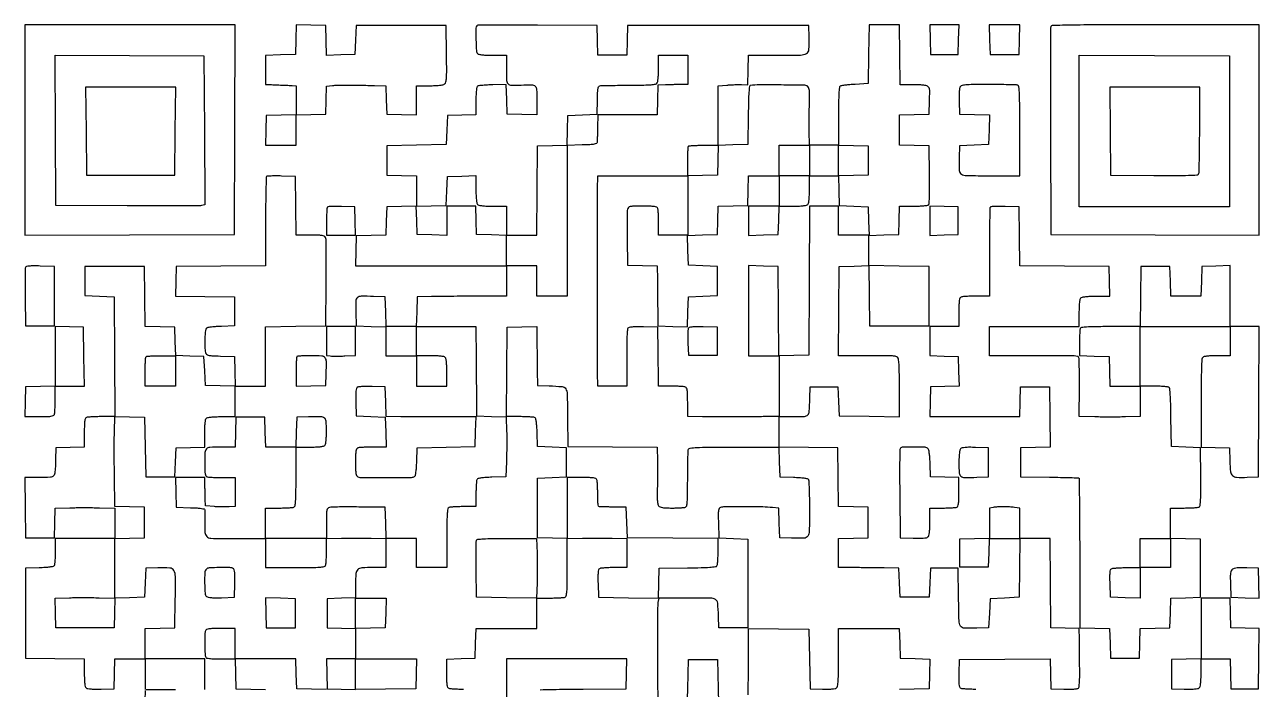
# Model space of a CAD drawing. Extents: x 179 to 1071, y 112 to 1107.
# Drawn here: x 179 to 1071, y 627 to 1107 of the extents above; entities that cross this region are included whole.
import ezdxf

# ---------------------------------------------------------------- set-up
doc = ezdxf.new("R2010")
doc.units = 0

msp = doc.modelspace()

# ---------------------------------------------------------------- linework, layer by layer
for points in [[(179, 1030.993714), (179, 954.987428), (254.75, 955.243714), (330.5, 955.5), (330.756286, 1031.25), (331.012572, 1107), (255.006286, 1107), (179, 1107)], [(833.216168, 1096.25), (833.5, 1085.5), (843.5, 1085.5), (853.5, 1085.5), (853.783832, 1096.25), (854.067663, 1107), (843.5, 1107), (832.932337, 1107)], [(876.216168, 1096.25), (876.5, 1085.5), (887, 1085.5), (897.5, 1085.5), (897.783832, 1096.25), (898.067663, 1107), (887, 1107), (875.932337, 1107)], [(223.235953, 1030.25), (223.5, 998.5), (255.5, 998.5), (287.5, 998.5), (287.764047, 1030.25), (288.028094, 1062), (255.5, 1062), (222.971906, 1062)], [(833, 965.5), (833, 954.930034), (843.25, 955.215017), (853.5, 955.5), (853.5, 965.5), (853.5, 975.5), (843.25, 975.784983), (833, 976.069966)], [(702, 900.533832), (702, 868), (712.984951, 868), (723.969903, 868), (723.734951, 900.25), (723.5, 932.5), (712.75, 932.783832), (702, 933.067663)], [(353.215822, 682.284178), (353.5, 671.5), (364, 671.5), (374.5, 671.5), (374.5, 682), (374.5, 692.5), (363.715822, 692.784178), (352.931643, 693.068357)], [(439.783832, 682.25), (439.5, 671.5), (428.75, 671.216168), (418, 670.932337), (418, 681.966168), (418, 693), (429.033832, 693), (440.067663, 693)], [(461.783832, 638.25), (461.5, 627.5), (439.75, 627.230498), (418, 626.960995), (418, 637.980498), (418, 649), (440.033832, 649), (462.067663, 649)]]:
    msp.add_lwpolyline(points, close=True)
for points in [[(866.284983, 627.015313, -0.007728), (862.442966, 627.080711, -0.010645), (858.995921, 627.266219, -0.007547), (856.140513, 627.524323, -0.115544), (855.211769, 627.847958, -0.19692), (854.604266, 628.705135, -0.033714), (854.278982, 630.717063, -0.023663), (854.138177, 633.804805, -0.006827), (854.211769, 638.582645), (854.5, 648.5), (887.21603, 648.763621), (919.93206, 649.027242), (920.21603, 638.263621), (920.5, 627.5), (929.910352, 627.210352, 0.009149), (933.868244, 627.160981, 0.017184), (937.063721, 627.289472, 0.015826), (939.500656, 627.549258, 0.163316), (940.39335, 627.99335, 0.172328), (940.860579, 628.975351, 0.010518), (941.129963, 632.262918, 0.01301), (941.281209, 636.61919, 0.006028), (941.262132, 642.282998, -0.000585), (941.181941, 647.908731, -0.000488), (941.109596, 653.883792, -0.000493), (941.054135, 659.350068, -0.001346), (941.029135, 663.215017), (941, 670.930034), (930.75, 671.215017), (920.5, 671.5), (920.236147, 703.75), (919.972294, 736), (908.986147, 736), (898, 736), (898, 746.912102), (898, 757.824204), (894.25, 758.404585, 0.023778), (890.54008, 758.799323, 0.015165), (886.201898, 758.921369, 0.01523), (881.998404, 758.784034, 0.031773), (878.75, 758.37044), (876, 757.841089), (876, 746.954376), (876, 736.067663), (865.25, 735.783832), (854.5, 735.5), (854.5, 725.5), (854.5, 715.5), (865, 715.5), (875.5, 715.5), (875.784983, 725.75), (876.069966, 736), (887.054871, 736), (898.039775, 736), (897.769888, 714.75), (897.5, 693.5), (887, 693), (876.5, 692.5), (876, 682), (875.5, 671.5), (867, 671.204946, -0.017415), (857.861975, 671.206112, -0.254171), (855.177094, 672.789178, -0.129025), (854.10305, 676.474131, -0.003568), (853.769847, 693.264071), (853.5, 714.5), (843.5, 714.5), (833.5, 714.5), (833, 704), (832.5, 693.5), (822, 693.5), (811.5, 693.5), (811, 704), (810.5, 714.5), (800, 714.703106, 0.001261), (795.168766, 714.784374, 0.000701), (789.279688, 714.860325, 0.000699), (783.319391, 714.920497, 0.001132), (778.25, 714.953106), (767, 715), (767, 725.466168), (767, 735.932337), (777.75, 736.216168), (788.5, 736.5), (788.5, 747.5), (788.5, 758.5), (777.76979, 758.783631), (767.03958, 759.067262), (766.76979, 780.283631), (766.5, 801.5), (745.25, 801.769888), (724, 802.039775), (724, 813.019888), (724, 824), (734.480948, 824, 0.011573), (742.471708, 824.184972, 0.199796), (744.785637, 825.27627, 0.170244), (745.829771, 827.756564, 0.007926), (746.24922, 837), (746.5, 845.5), (756.5, 845.5), (766.5, 845.5), (767, 835), (767.5, 824.5), (789.25, 824.230498), (811, 823.960995), (811, 844.858053, 0.002512), (810.944206, 855.962292, 0.01389), (810.71821, 861.933829, 0.020731), (810.326439, 865.579083, 0.184438), (809.547873, 866.960269, 0.128362), (808.431988, 867.48206, 0.021674), (806.080126, 867.810436, 0.019363), (802.897828, 867.990953, 0.009234), (798.797873, 867.988795, -0.00249), (794.432437, 867.927611, -0.001253), (788.922493, 867.891638, -0.001244), (783.226425, 867.882898, -0.001846), (778.236147, 867.906082), (766.972294, 868), (767.236147, 900.25), (767.5, 932.5), (778.230404, 932.783633), (788.960808, 933.067266), (789.230404, 911.283633), (789.5, 889.5), (811, 889.5), (832.5, 889.5), (832.5, 911), (832.5, 932.5), (810.75, 932.769502), (789, 933.039005), (789, 943.985671), (789, 954.932337), (799.75, 955.216168), (810.5, 955.5), (810.784983, 965.75), (811.069966, 976), (820.784983, 976.015313, 0.007682), (824.598944, 976.079924, 0.010593), (828.01952, 976.26306, 0.007482), (830.853434, 976.517769, 0.115746), (831.77083, 976.837204, 0.230932), (832.427241, 977.904588, 0.012869), (832.714887, 981.908791, 0.012029), (832.849994, 988.071549, 0.002701), (832.77083, 998.571891), (832.5, 1019.5), (821.75, 1019.783832), (811, 1020.067663), (811, 1031), (811, 1041.932337), (821.75, 1042.216168), (832.5, 1042.5), (832.786344, 1052.260933, 0.003996), (832.919463, 1058.499647, 0.051646), (832.710819, 1060.815294, 0.150233), (832.046378, 1062.057117, 0.104868), (830.701916, 1062.923232, 0.062171), (829.292783, 1063.266784, 0.010762), (826.555485, 1063.523286, 0.011558), (823.311339, 1063.681712, 0.010115), (819.915573, 1063.700223), (811.5, 1063.57585), (811.230498, 1085.287925), (810.960995, 1107), (800.000385, 1107), (789.039775, 1107), (788.769888, 1085.75), (788.5, 1064.5), (779, 1064, 0.007232), (775.26997, 1063.749536, 0.009916), (771.923437, 1063.409226, 0.007017), (769.151308, 1063.032118, 0.106696), (768.25, 1062.690983, 0.227483), (767.607911, 1061.641424, 0.011068), (767.274581, 1057.459679, 0.011489), (767.058719, 1051.192869, 0.002864), (767, 1040.940983), (767, 1020), (756.5, 1020), (746, 1020), (745.887922, 1030.25, -0.00244), (745.859504, 1034.944638, -0.001389), (745.868619, 1040.622127, -0.001387), (745.909533, 1046.339095, -0.002293), (745.979599, 1051.165752, 0.00455), (746.041288, 1057.333872, 0.035194), (745.841193, 1060.209993, 0.086174), (745.321831, 1061.821663, 0.151477), (744.341677, 1062.803903, 0.118851), (742.195721, 1063.350029, 0.001074), (725.493418, 1063.52475, 0.003128), (710.014003, 1063.556597, 0.02836), (703.269888, 1063.145344, 0.348813), (702.623919, 1062.494909, 0.010181), (702.250351, 1058.37178, 0.011589), (701.958888, 1052.150737, 0.002735), (701.769888, 1041.75), (701.5, 1020.5), (690.75, 1020.216168), (680, 1019.932337), (680, 1041.386574), (680, 1062.840812), (686.25, 1063.426576, -0.008656), (688.972005, 1063.634227, -0.006418), (691.985937, 1063.772939, -0.00649), (694.83519, 1063.830428, -0.014523), (697, 1063.78312), (701.5, 1063.553899), (701.783832, 1074.276949), (702.067663, 1085), (722.998648, 1085, 0.004585), (739.597562, 1085.152218, 0.123613), (743.814082, 1086.293427, 0.253771), (745.64591, 1089.192973, 0.024861), (745.788833, 1097.756819), (745.5, 1106.5), (680, 1106.5), (614.5, 1106.5), (614.216168, 1095.75), (613.932337, 1085), (603.5, 1085), (593.067663, 1085), (592.783832, 1095.75), (592.5, 1106.5), (549.427156, 1106.76049, 0.001481), (532.864559, 1106.811604, 0.002412), (518.808046, 1106.745546, 0.00033), (506.330214, 1106.618485, 0.196096), (505.677156, 1106.343823, 0.19866), (504.898092, 1104.465578, 0.006731), (505.000122, 1096.29627, 0.007021), (505.325698, 1088.159305, 0.184907), (506.2, 1086.2, 0.150969), (507.200304, 1085.671932, 0.019349), (509.630442, 1085.311224, 0.018472), (512.928253, 1085.074295, 0.008695), (517.2, 1085), (527, 1085), (527, 1074.616631, 0.011437), (527.180377, 1066.73228, 0.183493), (528.221517, 1064.32826, 0.201455), (530.555518, 1063.337162, 0.014178), (537.801517, 1063.513862, -0.013747), (545.311192, 1063.703452, -0.197834), (547.726937, 1062.702314, -0.186894), (548.809247, 1060.264125, -0.012062), (549, 1052.35776), (549, 1041.932337), (538.25, 1042.216168), (527.5, 1042.5), (527.217194, 1053.14887), (526.934388, 1063.797739), (517.217194, 1063.619926, 0.007226), (513.403892, 1063.495005, 0.009981), (509.987238, 1063.265199, 0.00694), (507.153616, 1062.978027, 0.111216), (506.25, 1062.662039, 0.200675), (505.668761, 1061.842314, 0.026068), (505.301233, 1059.682739, 0.021536), (505.068924, 1056.522623, 0.007579), (505, 1051.975966), (505, 1042.069966), (494.75, 1041.784983), (484.5, 1041.5), (484, 1031), (483.5, 1020.5), (462, 1020), (440.5, 1019.5), (440.5, 1009), (440.5, 998.5), (451.25, 998.216168), (462, 997.932337), (462, 987), (462, 976.067663), (451.25, 975.783832), (440.5, 975.5), (440.215387, 965.283481), (439.930773, 955.066961), (429.215387, 954.783481), (418.5, 954.5), (418.216168, 943.75), (417.932337, 933), (472.466168, 933), (527, 933), (527, 922), (527, 911), (505.25, 910.953106, 0.000728), (496.152804, 910.920247, 0.000671), (486.804688, 910.860325, 0.000669), (478.473701, 910.78459, 0.002228), (473, 910.703106), (462.5, 910.5), (462.216168, 899.75), (461.932337, 889), (451, 889), (440.067663, 889), (439.783832, 899.75), (439.5, 910.5), (431, 910.795054, 0.009619), (421.971409, 910.934656, 0.179386), (419.349379, 909.951391, 0.210395), (418.214168, 907.5543, 0.013848), (418.215323, 899.722245), (418.5, 889.5), (429.25, 889.216168), (440, 888.932337), (440, 878.466168), (440, 868), (451, 868), (462, 868), (462, 857), (462, 846), (473, 846), (484, 846), (484, 855.8, 0.008695), (483.925705, 860.071747, 0.018472), (483.688776, 863.369558, 0.019349), (483.328068, 865.799696, 0.150969), (482.8, 866.8, 0.150969), (481.799696, 867.328068, 0.019349), (479.369558, 867.688776, 0.018472), (476.071747, 867.925705, 0.008695), (471.8, 868), (462, 868), (462, 878.5), (462, 889), (483.5, 889), (505, 889), (505.044799, 878.25, 0.000683), (505.075575, 872.688123, 0.000213), (505.136715, 864.342188, 0.000213), (505.212953, 855.019799, 0.000235), (505.294799, 846), (505.5, 824.5), (516.188221, 824.216795), (526.876443, 823.93359), (527.188221, 813.216795, -0.005991), (527.272002, 808.318671, -0.003447), (527.26154, 802.416809, -0.003443), (527.169319, 796.488076, -0.005746), (527, 791.5), (526.5, 780.5), (516.535034, 780.211195, 0.00836), (512.199826, 780.012968, 0.019108), (508.944063, 779.684251, 0.01918), (506.589, 779.262532, 0.199883), (505.800347, 778.711195, 0.115815), (505.49549, 777.836926, 0.007503), (505.252233, 775.138601, 0.010614), (505.077241, 771.881488, 0.007698), (505.015313, 768.25), (505, 759), (496.081787, 759, 0.006277), (492.550804, 758.955669, 0.008159), (489.31865, 758.821697, 0.006338), (486.626193, 758.631778, 0.070946), (485.581787, 758.393011, 0.258697), (484.696146, 757.337463, 0.030015), (484.275578, 754.164693, 0.015901), (484.049566, 748.514173, 0.002045), (484, 736.393011), (484, 715), (473, 715), (462, 715), (462, 725.5), (462, 736), (451.032751, 736), (440.065502, 736), (439.782751, 747.25), (439.5, 758.5), (420.5, 758.732923, 0.002587), (413.057478, 758.785647, 0.003643), (406.420313, 758.74997, 0.002148), (400.831621, 758.655191, 0.049603), (399.25, 758.463871, 0.142891), (397.982366, 757.765808, 0.148599), (397.312653, 756.505769, 0.045011), (397.047302, 753.951923, 0.003393), (397, 746.980948), (397, 736), (375, 736), (353, 736), (353, 747), (353, 758), (362.418213, 758, 0.005951), (366.140776, 758.044305, 0.007831), (369.534475, 758.178303, 0.005915), (372.361889, 758.367894, 0.07203), (373.418213, 758.606989, 0.258697), (374.303854, 759.662537, 0.030015), (374.724422, 762.835307, 0.015901), (374.950434, 768.485827, 0.002045), (375, 780.606989), (375, 802), (384.8, 802, 0.008695), (389.071747, 802.074295, 0.018472), (392.369558, 802.311224, 0.019349), (394.799696, 802.671932, 0.150969), (395.8, 803.2, 0.148968), (396.322517, 804.180477, 0.019972), (396.685351, 806.518882, 0.019094), (396.92447, 809.666907, 0.009407), (397, 813.680948, 0.016882), (396.762067, 820.72577, 0.213688), (395.545784, 823.013963, 0.166071), (392.871573, 823.936071, 0.009402), (384, 823.795054), (375.5, 823.5), (375.216168, 812.75), (374.932337, 802), (364, 802), (353.067663, 802), (352.783832, 812.75), (352.5, 823.5), (342, 823.5), (331.5, 823.5), (331.216168, 812.75), (330.932337, 802), (320.5828, 802, 0.013006), (312.694238, 801.794773, 0.196913), (310.266387, 800.649204, 0.176581), (309.203904, 798.075541, 0.010071), (309.013655, 789.356989, 0.00766), (309.071521, 785.115935, 0.037109), (309.319308, 782.722219, 0.073747), (309.79184, 781.317789, 0.185226), (310.581787, 780.606989, 0.07203), (311.638111, 780.367894, 0.005915), (314.465525, 780.178303, 0.007831), (317.859224, 780.044305, 0.005951), (321.581787, 780), (331, 780), (331, 769.600694), (331, 759.201387), (326.75, 758.850694, -0.017056), (324.667723, 758.750207, -0.007), (321.839063, 758.749891, -0.006916), (318.799843, 758.834161, -0.008805), (316, 759), (309.5, 759.5), (309.395178, 764.5, 0.000547), (309.344591, 766.793283, 0.000309), (309.278501, 769.573437, 0.000308), (309.208383, 772.377327, 0.000507), (309.145178, 774.75), (309, 780), (298.466168, 780), (287.932337, 780), (288.216168, 769.25), (288.5, 758.5), (298.75, 758.215017, -0.006789), (303.475963, 758.019373, -0.022348), (306.580655, 757.708991, -0.02798), (308.590639, 757.300971, -0.324883), (309.070637, 756.715017, -0.015243), (309.092918, 755.907583, -0.001021), (309.081503, 753.595179, -0.001469), (309.054163, 750.838156, -0.001099), (309.008434, 747.800487, 0.019801), (309.175579, 740.321617, 0.188346), (310.496573, 737.473427, 0.178315), (313.436499, 736.191187, 0.017405), (321.314362, 736.005651, -0.001385), (325.98984, 736.045348, -0.000779), (331.665781, 736.068975, -0.000778), (337.395316, 736.074985, -0.001273), (342.25, 736.06017), (353, 736), (353, 725.5), (353, 715), (374.393011, 715, 0.002045), (386.514173, 715.049566, 0.015901), (392.164693, 715.275578, 0.030015), (395.337463, 715.696146, 0.258697), (396.393011, 716.581787, 0.070804), (396.631736, 717.624647, 0.006394), (396.821697, 720.300325, 0.008202), (396.955666, 723.512323, 0.00632), (397, 727.019404), (397, 735.875232), (407.900107, 736.187616, -0.004492), (412.841483, 736.28481, -0.002693), (418.712026, 736.3159, -0.002696), (424.554047, 736.283863, -0.004692), (429.400107, 736.185662), (440, 735.871323), (440, 725.435662), (440, 715), (430.934259, 715, 0.014488), (422.53919, 714.756688, 0.174233), (419.608691, 713.507482, 0.190134), (418.275491, 710.726697, 0.017821), (418, 702.999799), (418, 693.069966), (407.75, 692.784983), (397.5, 692.5), (397.5, 682), (397.5, 671.5), (407.75, 671.215017), (418, 670.930034), (418, 659.965017), (418, 649), (407.466168, 649), (396.932337, 649), (397.216168, 638.25), (397.5, 627.5), (407.715399, 627.215399), (417.930798, 626.930798)], [(309, 627.035329), (309, 638.017664), (309, 649), (287.5, 649), (266, 649), (266, 659.966168), (266, 670.932337), (276.75, 671.216168), (287.5, 671.5), (287.770149, 692.204033, 0.004662), (287.831375, 708.649092, 0.125862), (286.736555, 712.831742, 0.255359), (283.857853, 714.654029, 0.02434), (275.243181, 714.788833), (266.5, 714.5), (266, 704), (265.5, 693.5), (254.75, 693.216168), (244, 692.932337), (244, 714.432337), (244, 735.932337), (254.75, 736.216168), (265.5, 736.5), (265.5, 747.5), (265.5, 758.5), (254.78701, 758.783456), (244.074021, 759.066913), (243.78701, 780.783456, -0.001719), (243.697986, 789.888623, -0.001563), (243.667785, 799.288414, -0.001563), (243.693333, 807.695862, -0.005045), (243.784171, 813.283485), (244.068343, 824.06697), (254.784171, 823.783485), (265.5, 823.5), (266, 802), (266.5, 780.5), (277, 780.5), (287.5, 780.5), (288, 791), (288.5, 801.5), (298.75, 801.784983), (309, 802.069966), (309, 811.834983, -0.00874), (309.074375, 816.089346, -0.018513), (309.311444, 819.377065, -0.019392), (309.672291, 821.800997, -0.150838), (310.2, 822.8, -0.150969), (311.200304, 823.328068, -0.019349), (313.630442, 823.688776, -0.018472), (316.928253, 823.925705, -0.008695), (321.2, 824), (331, 824), (331, 835), (331, 846), (342, 846), (353, 846), (353, 867.480498), (353, 888.960995), (374.75, 889.230498), (396.5, 889.5), (396.778156, 920, 0.001735), (396.845103, 931.850965, 0.002598), (396.813861, 942.201563, 0.001074), (396.72202, 951.062951, 0.056575), (396.509104, 952.75, 0.136382), (395.802505, 954.014228, 0.148177), (394.565814, 954.683152, 0.046742), (392.097738, 954.951241, 0.003696), (385.500836, 955), (375.039775, 955), (374.769888, 976.25), (374.5, 997.5), (364.449448, 997.782781, 0.006672), (360.547259, 997.840477, 0.010046), (357.145783, 997.777033, 0.005301), (354.300668, 997.636532, 0.183378), (353.699448, 997.366114, 0.19268), (353.414307, 996.700441, 0.000626), (353.205463, 987.525157, 0.003319), (353.0504, 977.096236, 0.002057), (353, 964.847186), (353, 933.027706), (320.75, 932.763853), (288.5, 932.5), (288.216371, 921.769986), (287.932742, 911.039971), (309.216371, 910.769986), (330.5, 910.5), (330.5, 900), (330.5, 889.5), (321.054124, 889.209882, 0.009679), (317.346001, 889.024093, 0.013265), (314.020329, 888.704018, 0.009997), (311.288784, 888.312199, 0.133347), (310.373712, 887.89519, 0.200937), (309.513625, 886.249066, 0.010887), (309.13607, 880.274786, 0.017363), (309.096368, 874.275266, 0.054329), (309.64524, 870.28388, 0.138969), (310.357275, 869.044245, 0.136799), (311.617962, 868.353332, 0.046209), (314.098216, 868.011195, 0.004192), (320.349905, 867.78388), (330.5, 867.5), (330.784178, 856.715822), (331.068357, 845.931643), (320.284178, 846.215822), (309.5, 846.5), (309, 857), (308.5, 867.5), (298.284601, 867.784601), (288.069202, 868.069202), (287.784601, 878.284601), (287.5, 888.5), (276.769409, 888.783635), (266.038817, 889.06727), (265.769409, 910.783635), (265.5, 932.5), (244, 932.5), (222.5, 932.5), (222.5, 922), (222.5, 911.5), (233, 911), (243.5, 910.5), (243.760623, 867.25), (244.021245, 824), (234.59241, 824, 0.005944), (230.865776, 823.955695, 0.007824), (227.468645, 823.821697, 0.005906), (224.638356, 823.632113, 0.072052), (223.581787, 823.393011, 0.204941), (222.767938, 822.602756, 0.063222), (222.302828, 820.919218, 0.030449), (222.059653, 817.974376, 0.005378), (222, 812.427994), (222, 802.069966), (211.75, 801.784983), (201.5, 801.5), (201.24922, 793, -0.007935), (200.829557, 783.755571, -0.170447), (199.784299, 781.27559, -0.199626), (197.468162, 780.184659, -0.01153), (189.461446, 780), (178.960995, 780), (179.230498, 758.25), (179.5, 736.5), (190, 736.5), (200.5, 736.5), (200.782918, 747.159921), (201.065836, 757.819843), (211.462384, 758.159921, -0.005231), (216.24141, 758.266214, -0.002925), (222.056916, 758.300675, -0.002918), (227.936436, 758.266799, -0.004742), (232.929466, 758.161524), (244, 757.823048), (244, 746.911524), (244, 736), (222.5, 736), (201, 736), (200.984687, 726.75, -0.007698), (200.922759, 723.118512, -0.010614), (200.747767, 719.861399, -0.007503), (200.50451, 717.163074, -0.115815), (200.199653, 716.288805, -0.199883), (199.411, 715.737468, -0.01918), (197.055937, 715.315749, -0.019108), (193.800174, 714.987032, -0.00836), (189.464966, 714.788805), (179.5, 714.5), (179.5, 682), (179.5, 649.5), (200.75, 649.230112), (222, 648.960225), (222, 639.102557, 0.007367), (222.070213, 634.337748, 0.024216), (222.314939, 631.202192, 0.035167), (222.728967, 629.123647, 0.153987), (223.399285, 628.083586, 0.132968), (224.486141, 627.587315, 0.020746), (226.849829, 627.296386, 0.018924), (230.042317, 627.15859, 0.009044), (234.149285, 627.211141), (243.5, 627.5), (243.783832, 638.25), (244.067663, 649), (255.033832, 649), (266, 649), (266, 638), (266, 627)], [(496.046804, 627, -0.006301), (492.529225, 627.044332, -0.008183), (489.308374, 627.178303, -0.00637), (486.625328, 627.368246, -0.070866), (485.581787, 627.606989, -0.204941), (484.767938, 628.397244, -0.063222), (484.302828, 630.080782, -0.030449), (484.059653, 633.025624, -0.005378), (484, 638.572006), (484, 648.930034), (494.25, 649.215017), (504.5, 649.5), (504.783832, 660.25), (505.067663, 671), (527.033832, 671), (549, 671), (549, 682), (549, 693), (558.418213, 693, 0.005951), (562.140776, 693.044305, 0.007831), (565.534475, 693.178303, 0.005915), (568.361889, 693.367894, 0.07203), (569.418213, 693.606989, 0.257072), (570.301136, 694.652807, 0.031071), (570.723731, 697.746158, 0.016301), (570.950186, 703.259227, 0.002113), (571, 715.044605), (571, 735.875232), (581.900107, 736.187616, -0.004492), (586.841483, 736.28481, -0.002693), (592.712026, 736.3159, -0.002696), (598.554047, 736.283863, -0.004692), (603.400107, 736.185662), (614, 735.871323), (614, 725.435662), (614, 715), (604.75, 714.984687, 0.008167), (601.113016, 714.919254, 0.011132), (597.83877, 714.733781, 0.008157), (595.130001, 714.475228, 0.113964), (594.211769, 714.152042, 0.19692), (593.604266, 713.294865, 0.033714), (593.278982, 711.282937, 0.023663), (593.138177, 708.195195, 0.006827), (593.211769, 703.417355), (593.5, 693.5), (615.215971, 693.230592), (636.931943, 692.961185), (637.215971, 703.730592), (637.5, 714.5), (657.954182, 714.771356, 0.003119), (667.702827, 714.961522, 0.011195), (673.921097, 715.261055, 0.009749), (678.185034, 715.645931, 0.227649), (679.188869, 716.271356, 0.115351), (679.497869, 717.155405, 0.007667), (679.744599, 719.852259, 0.010745), (679.921965, 723.108841, 0.007816), (679.984687, 726.736336), (680, 735.972671), (647.25, 736.236336), (614.5, 736.5), (614, 747.5), (613.5, 758.5), (604.5, 758.668363, -0.000599), (600.961453, 758.738801, -0.000821), (597.776562, 758.81125, -0.000528), (595.099933, 758.87936, -0.009681), (594.25, 758.918363, -0.310141), (593.65581, 759.385915, -0.041182), (593.287329, 761.031205, -0.027062), (593.062812, 763.70101, -0.007447), (593, 767.918213, 0.006277), (592.955669, 771.449196, 0.008159), (592.821697, 774.68135, 0.006338), (592.631778, 777.373807, 0.070946), (592.393011, 778.418213, 0.205218), (591.601595, 779.23239, 0.063068), (589.913621, 779.69735, 0.030363), (586.960143, 779.940414, 0.005351), (581.393011, 780), (571, 780), (571, 757.966168), (571, 735.932337), (560.25, 736.216168), (549.5, 736.5), (549.5, 758), (549.5, 779.5), (560, 780), (570.5, 780.5), (570.5, 791), (570.5, 801.5), (560, 802), (549.5, 802.5), (549.211195, 812.464966, 0.00836), (549.012968, 816.800174, 0.019108), (548.684251, 820.055937, 0.01918), (548.262532, 822.411, 0.199883), (547.711195, 823.199653, 0.117263), (546.827653, 823.504916, 0.006948), (543.987657, 823.747767, 0.010161), (540.564579, 823.92279, 0.007299), (536.736147, 823.984687), (526.972294, 824), (527.236147, 856.25), (527.5, 888.5), (538.25, 888.783832), (549, 889.067663), (549.074274, 878.283832, 0.00076), (549.11538, 873.394302, 0.000455), (549.178349, 867.583376, 0.000455), (549.251555, 861.799414, 0.000792), (549.324274, 857), (549.5, 846.5), (558, 846.24922, -0.015112), (567.309273, 845.692637, -0.241952), (569.89363, 844.055334, -0.12708), (570.90817, 840.507021, -0.003245), (571.230153, 823.735929), (571.5, 802.5), (603.75, 802.236147), (636, 801.972294), (636.140402, 791.736147, -0.003007), (636.17631, 787.074327, -0.00176), (636.166083, 781.491432, -0.00176), (636.116521, 775.905779, -0.002992), (636.030666, 771.234687, 0.007717), (635.988777, 766.542985, 0.019222), (636.142909, 763.115965, 0.023202), (636.461925, 760.671672, 0.129859), (637.012709, 759.484687, 0.136941), (638.03263, 758.778075, 0.044808), (639.823828, 758.331875, 0.029433), (642.504763, 758.074437, 0.009221), (646.540657, 758, 0.006737), (649.833161, 758.044364, 0.008607), (652.864193, 758.178303, 0.006925), (655.389845, 758.368653, 0.069445), (656.418213, 758.606989, 0.253919), (657.296029, 759.634358, 0.033117), (657.72238, 762.584524, 0.01708), (657.949698, 767.84838, 0.00225), (658, 779.025201, -0.002855), (658.044005, 786.731395, -0.004236), (658.178303, 793.481528, -0.001937), (658.363528, 799.224906, -0.082762), (658.606989, 800.418213, -0.27952), (659.804078, 801.345864, -0.016549), (664.571826, 801.73309, -0.010742), (672.899612, 801.953513, -0.001245), (691.573157, 802), (723.932337, 802), (724.216168, 791.25), (724.5, 780.5), (734.464966, 780.211195, -0.00836), (738.800174, 780.012968, -0.019108), (742.055937, 779.684251, -0.01918), (744.411, 779.262532, -0.199883), (745.199653, 778.711195, -0.130979), (745.509914, 777.727891, -0.002143), (745.747767, 771.912948, -0.005412), (745.92312, 765.110153, -0.003547), (745.984687, 757.269052, -0.003851), (745.873599, 741.273652, -0.135259), (744.837338, 737.717293, -0.252085), (742.190886, 736.186189, -0.01633), (733, 736.204946), (724.5, 736.5), (724.217074, 747.160691), (723.934148, 757.821381), (719.217074, 758.330813, 0.022835), (712.346533, 758.756766, 0.00365), (698.884608, 758.877321, 0.001746), (684.711316, 758.851296, 0.073425), (681.716958, 758.392881, 0.190914), (680.771962, 757.635261, 0.096505), (680.276415, 756.16606, 0.035658), (680.104591, 753.380555, 0.004209), (680.216958, 747.172125), (680.5, 736.5), (691, 736), (701.5, 735.5), (701.5, 703.5), (701.5, 671.5), (691, 671.5), (680.5, 671.5), (680.24922, 680, 0.014645), (679.698286, 689.361651, 0.242975), (678.078887, 691.917395, 0.129748), (674.578764, 692.890791, 0.003299), (658.026261, 693), (637.090626, 693), (636.5381, 689.75, 0.03954), (636.323309, 687.352721, 0.000873), (636.223434, 675.704687, 0.001979), (636.184283, 662.063281, 0.001336), (636.242786, 646.5), (636.5, 606.5)], [(397, 626.932337), (386.25, 627.216168), (375.5, 627.5), (375.216168, 638.25), (374.932337, 649), (352.966168, 649), (331, 649), (331, 660), (331, 671), (320.606989, 671, 0.005091), (314.884016, 670.941722, 0.032548), (311.995098, 670.694294, 0.073411), (310.380336, 670.199965, 0.192516), (309.571759, 669.326404, 0.088636), (309.122527, 666.985463, 0.005396), (309.108249, 659.829191, 0.00562), (309.251167, 652.69703, 0.083054), (309.739574, 650.25, 0.250222), (310.422186, 649.654087, 0.028118), (312.52002, 649.291615, 0.022035), (315.715414, 649.064969, 0.006687), (320.573157, 649), (330.932337, 649), (331.216168, 638.25), (331.5, 627.5), (342.269789, 627.215968), (353.039577, 626.931935)], [(701.751285, 623.150555, 0.000515), (701.82471, 631.516666, 0.000513), (701.887236, 640.819656, 0.000576), (701.927892, 649.769502), (702, 671.039005), (723.75, 670.769502), (745.5, 670.5), (746, 649), (746.5, 627.5), (755.348888, 627.209625, 0.009753), (759.216702, 627.158189, 0.019679), (762.261689, 627.297015, 0.021654), (764.531013, 627.589578, 0.131045), (765.598888, 628.08207, 0.187748), (766.342148, 629.420575, 0.018061), (766.719298, 633.194584, 0.01326), (766.943196, 639.248657, 0.002612), (767, 650.122445), (767, 671), (788.966168, 671), (810.932337, 671), (811.216168, 660.25), (811.5, 649.5), (822.283485, 649.215829), (833.06697, 648.931657), (832.783485, 638.215829), (832.5, 627.5), (821.75, 627.216168), (811, 626.932337)], [(551.358221, 626.773179, -0.000619), (560.32419, 626.984063, -0.002335), (570.606317, 627.165144, -0.001491), (582.560267, 627.284181), (613.5, 627.5), (613.783832, 638.25), (614.067663, 649), (570.533832, 649), (527, 649), (527, 627.466168), (527, 605.932337)], [(266.018922, 616.691484, -0.000463), (266.169672, 626.163567, -0.194539)], [(266.710489, 626.875962, -0.000269), (272.84181, 626.962624, -0.002175), (279.733515, 627.026341, -0.001332), (287.860145, 627.044476)]]:
    msp.add_lwpolyline(points, format="xyb")
for points in [[(374.784171, 1096.283485), (374.5, 1085.5), (363.75, 1085.216168), (353, 1084.932337), (353, 1074.466168), (353, 1064), (357.25, 1063.788296, 0.001158), (359.167431, 1063.697233, 0.000711), (361.426562, 1063.598404, 0.000713), (363.661971, 1063.50699, 0.001274), (365.5, 1063.439142, -0.001185), (367.232676, 1063.375491, -0.000899), (369.132812, 1063.297757, -0.000908), (370.915713, 1063.218363, -0.00212), (372.25, 1063.150846), (375, 1063), (375, 1052.533832), (375, 1042.067663), (364.25, 1041.783832), (353.5, 1041.5), (353.216168, 1030.75), (352.932337, 1020), (363.966168, 1020), (375, 1020), (375, 1030.966168), (375, 1041.932337), (385.75, 1042.216168), (396.5, 1042.5), (396.783533, 1052.618672), (397.067066, 1062.737345), (401.283533, 1063.161884, -0.019178), (405.037181, 1063.394899, -0.005865), (410.723317, 1063.462662, -0.003996), (418.963744, 1063.398335, -0.001149), (431.715017, 1063.167559), (439.930034, 1063), (440.215017, 1052.75), (440.5, 1042.5), (451.25, 1042.216168), (462, 1041.932337), (462, 1052.466168), (462, 1063), (471.30887, 1063, 0.009875), (475.352039, 1063.079864, 0.018412), (478.618284, 1063.329626, 0.020079), (481.096598, 1063.712533, 0.109922), (482.330365, 1064.252301, 0.179932), (483.280943, 1065.692576, 0.040311), (483.718443, 1068.65261, 0.017809), (483.881486, 1073.988193, 0.002045), (483.771494, 1086.002301), (483.5, 1106.5), (451, 1106.5), (418.5, 1106.5), (418, 1096), (417.5, 1085.5), (407.284183, 1085.215394), (397.068365, 1084.930789), (396.784183, 1095.715394), (396.5, 1106.5), (385.784171, 1106.783485), (375.068343, 1107.06697)], [(920.460009, 1105.75, 0.090591), (920.266358, 1104.709509, 0.000109), (920.198937, 1082.982812, 0.000984), (920.176611, 1058.652573, 0.000605), (920.241394, 1030), (920.5, 955.5), (995.75, 955.243674), (1071, 954.987348), (1071, 1030.993674), (1071, 1107), (995.968615, 1107, 0.000668), (957.448289, 1106.948566, 0.003471), (936.19131, 1106.744245, 0.001205), (921.475143, 1106.465155, 0.305157)], [(308.758677, 1030.77123), (309.017354, 977.04246), (306.758677, 976.494347, -0.057902), (304.987826, 976.276519, -0.000418), (290.035361, 976.188577, -0.001589), (272.903102, 976.156579, -0.001017), (253, 976.223117), (201.5, 976.5), (201.241383, 1030.758691), (200.982767, 1085.017383), (254.741383, 1084.758691), (308.5, 1084.5)], [(658, 1074.5), (658, 1064), (652.75, 1063.881032, 0.000095), (650.342904, 1063.826029, 0.000054), (647.426562, 1063.758521, 0.000054), (644.486481, 1063.689831, 0.000088), (642, 1063.631032), (636.5, 1063.5), (636.216168, 1052.75), (635.932337, 1042), (614.466168, 1042), (593, 1042), (592.847686, 1032.75, -0.000729), (592.782222, 1029.097728, -0.000968), (592.711418, 1025.776562, -0.000683), (592.64285, 1022.99177, -0.009762), (592.597686, 1022, -0.281123), (592.0497, 1021.221159, -0.061723), (590.410284, 1020.738582, -0.029067), (587.416826, 1020.423512, -0.005088), (581.75, 1020.216168), (571, 1019.932337), (571, 965.466168), (571, 911), (560, 911), (549, 911), (549, 922), (549, 933), (538, 933), (527, 933), (527, 943.966168), (527, 954.932337), (516.25, 955.216168), (505.5, 955.5), (505.215017, 965.75), (504.930034, 976), (494.465017, 976), (484, 976), (484, 965.466168), (484, 954.932337), (473.25, 955.216168), (462.5, 955.5), (462.215394, 965.715817), (461.930789, 975.931635), (472.715394, 976.215817), (483.5, 976.5), (484, 987), (484.5, 997.5), (494.75, 997.784983), (505, 998.069966), (505, 988.234983, 0.008651), (505.074216, 983.94585, 0.018431), (505.311007, 980.637948, 0.019307), (505.671574, 978.201601, 0.151099), (506.2, 977.2, 0.150969), (507.200304, 976.671932, 0.019349), (509.630442, 976.311224, 0.018472), (512.928253, 976.074295, 0.008695), (517.2, 976), (527, 976), (527, 965.5), (527, 955), (537.986147, 955), (548.972294, 955), (549.236147, 987.25), (549.5, 1019.5), (560.216508, 1019.783492), (570.933016, 1020.066984), (571.216508, 1030.783492), (571.5, 1041.5), (582, 1042), (592.5, 1042.5), (592.784983, 1052.75, -0.00368), (593.011936, 1059.203085, -0.048618), (593.343592, 1061.562108, -0.169075), (594.040101, 1062.644428, -0.155072), (595.284983, 1063.107762, -0.008812), (596.83162, 1063.155704, -0.000365), (602.367872, 1063.225651, -0.000633), (608.928283, 1063.295433, -0.00045), (616.286496, 1063.357762, 0.002746), (626.379928, 1063.489629, 0.016118), (631.673724, 1063.758735, 0.026245), (634.829414, 1064.188975, 0.207688), (636.021183, 1065, 0.109084), (636.394609, 1066.034557, 0.009925), (636.695341, 1068.776562, 0.012484), (636.909604, 1072.09785, 0.00945), (636.984687, 1075.75), (637, 1085), (647.5, 1085), (658, 1085)], [(1049.5, 1030), (1049.5, 975.5), (995.211905, 975.5), (940.92381, 975.5), (940.942857, 1025.75, -0.000032), (940.951538, 1045.331386, -0.000047), (940.961905, 1062.563467, -0.000022), (940.972765, 1077.239555, -0.00086), (940.980952, 1080.508612), (941, 1085.017225), (995.25, 1084.758612), (1049.5, 1084.5)], [(855.04496, 1062.554174, 0.136262), (854.574578, 1061.50612, 0.018319), (854.29619, 1059.082817, 0.017905), (854.161396, 1055.8707, 0.009254), (854.211141, 1051.850715), (854.5, 1042.5), (865.283485, 1042.215829), (876.06697, 1041.931657), (875.783485, 1031.215829), (875.5, 1020.5), (865, 1020), (854.5, 1019.5), (854.204946, 1011, 0.017378), (854.205453, 1001.813808, 0.257598), (855.800938, 999.146345, 0.129107), (859.504163, 998.118547, 0.003484), (876.519052, 998), (898, 998), (898, 1030.393011, 0.001455), (897.949293, 1047.819269, 0.009111), (897.73513, 1056.725776, 0.009339), (897.397195, 1062.264232, 0.288846), (896.607579, 1063.320344, 0.083505), (895.543299, 1063.535846, 0.001593), (889.889078, 1063.705384, 0.003819), (883.274092, 1063.832075, 0.002543), (875.691398, 1063.880792, 0.002941), (865.7589, 1063.835665, 0.013436), (859.990713, 1063.620439, 0.017131), (856.316309, 1063.257617, 0.188535)], [(963.235953, 1030.25), (963.5, 998.5), (994.93202, 998.235498, 0.001697), (1010.901959, 998.155315, 0.00816), (1019.995146, 998.288929, 0.006635), (1026.009704, 998.555446, 0.241447), (1027.166708, 999.235498, 0.134731), (1027.492293, 1000.296498, 0.001088), (1027.738089, 1009.161365, 0.003824), (1027.920853, 1019.372002, 0.002438), (1027.984687, 1031.25), (1028, 1062), (995.485953, 1062), (962.971906, 1062)], [(679.783832, 1009.25), (679.5, 998.5), (668.793478, 998.216609), (658.086957, 997.933219), (658.086957, 976.433219), (658.086957, 954.933219), (668.793478, 955.216609), (679.5, 955.5), (679.784613, 965.716519), (680.069227, 975.933039), (690.784613, 976.216519), (701.5, 976.5), (701.783832, 987.25), (702.067663, 998), (713.033832, 998), (724, 998), (724, 1009), (724, 1020), (735, 1020), (746, 1020), (746, 1009), (746, 998), (756.5, 998), (767, 998), (767, 1009.033832), (767, 1020.067663), (777.75, 1019.783832), (788.5, 1019.5), (788.5, 1009), (788.5, 998.5), (777.716515, 998.215829), (766.93303, 997.931657), (767.216515, 987.215829), (767.5, 976.5), (778, 976), (788.5, 975.5), (788.784983, 965.25), (789.069966, 955), (778.034983, 955), (767, 955), (767, 965.5), (767, 976), (756.508687, 976), (746.017374, 976), (745.758687, 922.25), (745.5, 868.5), (734.75, 868.216168), (724, 867.932337), (724, 845.966168), (724, 824), (713.75, 823.982071, 0.000328), (708.965272, 823.970567, 0.00017), (702.985937, 823.950244, 0.000169), (696.840761, 823.925202, 0.000256), (691.5, 823.898901, -0.000951), (686.124085, 823.879899, -0.000605), (679.867188, 823.877256, -0.000608), (673.72889, 823.889555, -0.001129), (668.75, 823.91683), (658, 824), (658, 834.393011, 0.005351), (657.940414, 839.960143, 0.030363), (657.69735, 842.913621, 0.063068), (657.23239, 844.601595, 0.205218), (656.418213, 845.393011, 0.070946), (655.373807, 845.631778, 0.006338), (652.68135, 845.821697, 0.008159), (649.449196, 845.955669, 0.006277), (645.918213, 846), (637, 846), (636.925963, 849.75, -0.001802), (636.888146, 852.0933, -0.000192), (636.821985, 857.539062, -0.000237), (636.74876, 864.024425, -0.00019), (636.675963, 871), (636.5, 888.5), (626.081786, 888.78684, 0.006446), (621.052036, 888.860453, 0.022552), (617.812657, 888.719925, 0.031697), (615.698653, 888.396481, 0.194273), (614.805558, 887.78684, 0.123255), (614.471373, 886.850442, 0.007939), (614.233271, 883.940509, 0.011211), (614.080773, 880.424326, 0.008098), (614.062219, 876.5, -0.001614), (614.09987, 871.930521, -0.000929), (614.117227, 866.426563, -0.000928), (614.114124, 860.898858, -0.001553), (614.088447, 856.25), (614, 846), (603.5, 846), (593, 846), (592.957434, 855.75, -0.001039), (592.921621, 871.40038, -0.000054), (592.916383, 921.940646, -0.000054), (592.922021, 972.441014, -0.001025), (592.957894, 988.25), (593, 998), (625.5, 998), (658, 998), (658, 1008.333333, -0.006022), (658.048276, 1012.341612, -0.009111), (658.195833, 1015.827083, -0.004516), (658.399803, 1018.754503, -0.178563), (658.666667, 1019.333333, -0.178637), (659.245758, 1019.600217, -0.004491), (662.182855, 1019.804167, -0.009085), (665.679249, 1019.951725, -0.006002), (669.700498, 1020), (680.067663, 1020)], [(724, 987), (724, 976), (713, 976), (702, 976), (702, 965.466168), (702, 954.932337), (712.75, 955.216168), (723.5, 955.5), (723.784983, 965.75), (724.069966, 976), (733.834983, 976, 0.00874), (738.089346, 976.074375, 0.018513), (741.377065, 976.311444, 0.019392), (743.800997, 976.672291, 0.150838), (744.8, 977.2, 0.150969), (745.328068, 978.200304, 0.019349), (745.688776, 980.630442, 0.018472), (745.925705, 983.928253, 0.008695), (746, 988.2), (746, 998), (735, 998), (724, 998)], [(397.700461, 975.367127, 0.176204), (397.420729, 974.767614, 0.005336), (397.20576, 971.983885, 0.009955), (397.050761, 968.652273, 0.006646), (397, 964.833333), (397, 955), (407.534983, 955), (418.069966, 955), (417.784983, 965.25), (417.5, 975.5), (407.950461, 975.783794, 0.007041), (404.240283, 975.841782, 0.010544), (401.000338, 975.778463, 0.005798), (398.297812, 975.637197, 0.182377)], [(614.509352, 973.75, 0.052311), (614.30838, 972.167066, 0.002275), (614.212208, 966.579688, 0.003849), (614.179265, 959.94252, 0.002733), (614.2403, 952.5), (614.5, 933.5), (625.25, 933.216168), (636, 932.932337), (636.094864, 922.716168, 0.000363), (636.142298, 917.978072, 0.000194), (636.207433, 912.122874, 0.000193), (636.278548, 906.145894, 0.000301), (636.344864, 901), (636.5, 889.5), (647.215829, 889.216515), (657.931657, 888.93303), (658.215829, 899.716515), (658.5, 910.5), (669, 911), (679.5, 911.5), (679.5, 922), (679.5, 932.5), (669, 933), (658.5, 933.5), (658.216168, 944.25), (657.932337, 955), (647.466168, 955), (637, 955), (637, 963.918213, 0.006277), (636.955669, 967.449196, 0.008159), (636.821697, 970.68135, 0.006338), (636.631778, 973.373807, 0.070946), (636.393011, 974.418213, 0.205067), (635.602227, 975.232211, 0.063152), (633.916669, 975.697253, 0.03041), (630.967894, 975.940378, 0.005366), (625.412063, 976, 0.003728), (618.871013, 975.951234, 0.047186), (616.425029, 975.683035, 0.149779), (615.202588, 975.013846, 0.136278)], [(876.699448, 975.366114, 0.192683), (876.414306, 974.700427, 0.000626), (876.205463, 965.521088, 0.003318), (876.0504, 955.087695, 0.002056), (876, 942.833333), (876, 911), (866.581787, 911, 0.005951), (862.859224, 910.955695, 0.007831), (859.465525, 910.821697, 0.005915), (856.638111, 910.632106, 0.07203), (855.581787, 910.393011, 0.205218), (854.76761, 909.601595, 0.063068), (854.30265, 907.913621, 0.030363), (854.059586, 904.960143, 0.005351), (854, 899.393011), (854, 889), (843.5, 889), (833, 889), (833, 878.534983), (833, 868.069966), (843.25, 867.784983), (853.5, 867.5), (853.783473, 856.785353), (854.066946, 846.070705), (843.783473, 845.785353), (833.5, 845.5), (833.216168, 834.75), (832.932337, 824), (865.432337, 824), (897.932337, 824), (898.216168, 834.75), (898.5, 845.5), (909, 845.5), (919.5, 845.5), (919.769408, 823.784029), (920.038815, 802.068057), (909.269408, 801.784029), (898.5, 801.5), (898.5, 791), (898.5, 780.5), (919.40472, 780.261946, -0.001743), (927.447559, 780.142316, -0.002825), (934.284353, 779.978147, -0.000459), (940.326011, 779.793361, -0.19074), (940.703224, 779.630109, -0.195988), (940.865837, 779.243696, -0.000073), (941.040524, 763.528226, -0.001125), (941.192923, 746.050814, -0.000682), (941.298504, 725.368163), (941.5, 671.5), (952.216508, 671.216508), (962.933016, 670.933016), (963.216508, 660.216508), (963.5, 649.5), (974, 649.5), (984.5, 649.5), (984.783492, 660.216508), (985.066984, 670.933016), (995.783492, 671.216508), (1006.5, 671.5), (1006.783492, 682.216508), (1007.066984, 692.933016), (1017.783492, 693.216508), (1028.5, 693.5), (1028.5, 714.5), (1028.5, 735.5), (1017.75, 735.783832), (1007, 736.067663), (1007, 747.033832), (1007, 758), (1016.75, 758.015313, 0.007439), (1020.574713, 758.078227, 0.01032), (1023.998291, 758.25629, 0.007143), (1026.837152, 758.503579, 0.116705), (1027.733544, 758.814159, 0.232701), (1028.362963, 759.846227, 0.0111), (1028.646713, 764.00179, 0.011478), (1028.79059, 770.249994, 0.002804), (1028.733544, 780.548847), (1028.5, 801.5), (1018, 802), (1007.5, 802.5), (1007.229091, 823.453905, 0.003025), (1007.039141, 833.461676, 0.01097), (1006.740282, 839.820243, 0.009456), (1006.35659, 844.178296, 0.228384), (1005.729091, 845.188593, 0.116808), (1004.835301, 845.498111, 0.007107), (1001.996983, 845.744518, 0.010291), (998.574396, 845.921976, 0.007413), (994.75, 845.984687), (985, 846), (985, 867.5), (985, 889), (1017.5, 889), (1050, 889), (1050, 878.5), (1050, 868), (1040.7, 868, 0.009379), (1036.676508, 867.924518, 0.019071), (1033.522984, 867.685484, 0.019949), (1031.181224, 867.322729, 0.149044), (1030.2, 866.8, 0.184164), (1029.580001, 865.415935, 0.00513), (1029.268889, 858.751177, 0.0072), (1029.058184, 849.169747, 0.001897), (1029, 833.834983), (1029, 802.069966), (1039.25, 801.784983), (1049.5, 801.5), (1049.78602, 791.765906, 0.018563), (1050.288309, 784.223421, 0.181953), (1051.69017, 781.419268, 0.179528), (1054.602547, 780.215405, 0.01798), (1062.259538, 780.209712), (1070.5, 780.5), (1070.758612, 834.75), (1071.017225, 889), (1060.508612, 889), (1050, 889), (1050, 911.034983), (1050, 933.069966), (1039.75, 932.784983), (1029.5, 932.5), (1029.216168, 921.75), (1028.932337, 911), (1018, 911), (1007.067663, 911), (1006.783832, 921.75), (1006.5, 932.5), (996, 932.5), (985.5, 932.5), (985.230498, 910.75), (984.960995, 889), (963.587486, 889, 0.002352), (952.249791, 888.946666, 0.013621), (946.26709, 888.727312, 0.018367), (942.636914, 888.360809, 0.273273), (941.67606, 887.598208, 0.072631), (941.461838, 886.646487, 0.005237), (941.283537, 883.945454, 0.007256), (941.150869, 880.705924, 0.00542), (941.095186, 877.131775), (941.05223, 868.067134), (951.776115, 867.783567), (962.5, 867.5), (962.783832, 856.75), (963.067663, 846), (974.033832, 846), (985, 846), (985, 835.064338), (985, 824.128677), (974.284636, 823.814338, -0.004667), (969.365664, 823.715979, -0.002627), (963.39364, 823.6837, -0.002622), (957.364827, 823.714402, -0.004287), (952.256014, 823.811023), (940.942757, 824.122047), (941.099137, 844.949798, 0.00337), (941.105329, 853.019092, 0.005161), (940.991362, 860.012481, 0.001967), (940.808292, 866.003182, 0.130506), (940.512647, 866.979537, 0.212187), (939.698354, 867.53549, 0.023326), (937.403235, 867.845438, 0.01993), (934.039548, 868.006128, 0.006738), (929.134888, 867.978684, -0.003091), (923.633581, 867.907772, -0.000965), (915.381811, 867.868351, -0.000965), (906.165642, 867.859898, -0.001066), (897.25, 867.887922), (876, 868), (876, 878.5), (876, 889), (908.5, 889), (941, 889), (941, 898.8, -0.008695), (941.074295, 903.071747, -0.018472), (941.311224, 906.369558, -0.019349), (941.671932, 908.799696, -0.150969), (942.2, 909.8, -0.151095), (943.201559, 910.328414, -0.019308), (945.637701, 910.688986, -0.018432), (948.945271, 910.925781, -0.008652), (953.233832, 911), (963.067663, 911), (962.783832, 921.75), (962.5, 932.5), (930.269847, 932.763827), (898.039695, 933.027654), (897.769847, 954.263827), (897.5, 975.5), (887.449448, 975.782781, 0.006672), (883.547259, 975.840477, 0.010046), (880.145783, 975.777033, 0.005301), (877.300668, 975.636532, 0.183378)], [(179.460699, 931.75818, 0.087787), (179.264261, 930.743783, 0.001376), (179.184809, 924.817509, 0.003604), (179.161015, 917.914021, 0.002374), (179.228584, 909.973), (179.5, 889.5), (190, 889.5), (200.5, 889.5), (200.5, 911), (200.5, 932.5), (190.232115, 932.785181, 0.006024), (185.155199, 932.864994, 0.024688), (182.079318, 932.724352, 0.038626), (180.174323, 932.392889, 0.243366)], [(201, 867.568815), (201, 846.067663), (190.25, 845.783832), (179.5, 845.5), (179.216168, 834.75), (178.932337, 824), (189.359179, 824, 0.005326), (194.946379, 824.059521, 0.03028), (197.908208, 824.302479, 0.062919), (199.600474, 824.767294, 0.205485), (200.393011, 825.581787, 0.07203), (200.632106, 826.638111, 0.005915), (200.821697, 829.465525, 0.007831), (200.955695, 832.859224, 0.005951), (201, 836.581787), (201, 846), (211.519888, 846), (222.039775, 846), (221.769888, 867.25), (221.5, 888.5), (211.25, 888.784983), (201, 889.069966)], [(397, 878.613499), (397, 868.226999), (399.75, 867.863499, 0.026411), (401.287023, 867.742425, 0.005629), (403.96875, 867.703423, 0.005871), (407.081247, 867.729747, 0.005557), (410.25, 867.829004), (418, 868.158008), (418, 878.579004), (418, 889), (407.5, 889), (397, 889)], [(658.44069, 887.706038, 0.08044), (658.24673, 886.777249, 0.005694), (658.156546, 884.121982, 0.007919), (658.135127, 880.937236, 0.005886), (658.208575, 877.420857), (658.5, 868.5), (669, 868.5), (679.5, 868.5), (679.5, 878.5), (679.5, 888.5), (669.232115, 888.785181, 0.005806), (664.041094, 888.869045, 0.026058), (661.006728, 888.724611, 0.044386), (659.172066, 888.374845, 0.236067)], [(288, 857), (288, 846), (277, 846), (266, 846), (266, 856.333333, -0.006022), (266.048276, 860.341612, -0.009111), (266.195833, 863.827083, -0.004516), (266.399803, 866.754503, -0.178563), (266.666667, 867.333333, -0.178563), (267.245497, 867.600197, -0.004516), (270.172917, 867.804167, -0.009111), (273.658388, 867.951724, -0.006022), (277.666667, 868), (288, 868)], [(375.666667, 867.333333, 0.178637), (375.399783, 866.754242, 0.004491), (375.195833, 863.817145, 0.009085), (375.048275, 860.320751, 0.006002), (375, 856.299502), (375, 845.932337), (385.75, 846.216168), (396.5, 846.5), (396.795054, 855, 0.009626), (396.932798, 863.916466, 0.172284), (395.978172, 866.572651, 0.209042), (393.626, 867.774609, 0.015066), (386.147615, 868, 0.006339), (382.338339, 867.951706, 0.009542), (379.020445, 867.804167, 0.004928), (376.241287, 867.599873, 0.177367)], [(419.211769, 845.1713, 0.194409), (418.60482, 844.304382, 0.033527), (418.279413, 842.284794, 0.023597), (418.138468, 839.191727, 0.006852), (418.211769, 834.417355), (418.5, 824.5), (429, 824), (439.5, 823.5), (439.783832, 812.75), (440.067663, 802), (430.615619, 802, 0.00593), (426.880092, 801.955696, 0.007809), (423.475463, 801.821697, 0.005887), (420.638889, 801.632128, 0.0721), (419.581787, 801.393011, 0.200263), (418.773476, 800.622124, 0.065784), (418.305916, 799.010808, 0.03193), (418.060828, 796.207285, 0.00584), (418, 791, 0.00584), (418.060828, 785.792715, 0.03193), (418.305916, 782.989192, 0.065784), (418.773476, 781.377876, 0.200263), (419.581787, 780.606989, 0.091395), (422.811315, 780.005543, 0.001635), (440.480041, 780.030814, 0.001141), (458.536674, 780.156905, 0.14012), (460.711195, 780.800347, 0.199883), (461.262532, 781.589, 0.01918), (461.684251, 783.944063, 0.019108), (462.012968, 787.199826, 0.00836), (462.211195, 791.535034), (462.5, 801.5), (483.5, 802), (504.5, 802.5), (504.783702, 813.237249), (505.067405, 823.974499), (483.283702, 823.934813, -0.000289), (474.157757, 823.923468, -0.000264), (464.751088, 823.922188, -0.000264), (456.347563, 823.929922, -0.000861), (450.783832, 823.947564), (440.067663, 824), (439.783832, 834.75), (439.5, 845.5), (430, 845.753945, 0.008497), (426.267186, 845.790269, 0.011674), (422.912207, 845.687545, 0.00849), (420.137493, 845.490389, 0.12262)], [(811.454031, 800.740803, 0.089592), (811.262009, 799.729818, 0.000579), (811.190493, 790.601072, 0.002304), (811.168885, 780.152527, 0.001466), (811.235416, 767.990803), (811.5, 736.5), (820.850715, 736.211141, 0.009044), (824.957683, 736.15859, 0.018924), (828.150171, 736.296386, 0.020746), (830.513859, 736.587315, 0.132968), (831.600715, 737.083586, 0.154085), (832.271246, 738.124417, 0.035127), (832.685192, 740.205854, 0.024181), (832.929838, 743.346734, 0.007345), (833, 748.122445), (833, 758), (841.918213, 758, 0.006277), (845.449196, 758.044331, 0.008159), (848.68135, 758.178303, 0.006338), (851.373807, 758.368222, 0.070946), (852.418213, 758.606989, 0.204941), (853.232062, 759.397244, 0.063222), (853.697172, 761.080782, 0.030449), (853.940347, 764.025624, 0.005378), (854, 769.572006), (854, 779.930034), (843.75, 780.215017), (833.5, 780.5), (833.209882, 789.945876, 0.010217), (833.019842, 793.65896, 0.013854), (832.687053, 797.000112, 0.010763), (832.277004, 799.740901, 0.131421), (831.837437, 800.695876, 0.210049), (829.522164, 801.854514, 0.011928), (821.343605, 802.067691, 0.01035), (813.092652, 801.915068, 0.299827)], [(855.233397, 800.833397, 0.14606), (854.688238, 799.824314, 0.022125), (854.316448, 797.535271, 0.019971), (854.075373, 794.40392, 0.009225), (854, 790.319052, 0.016882), (854.237933, 783.27423, 0.213688), (855.454216, 780.986037, 0.166071), (858.128427, 780.063929, 0.009402), (867, 780.204946), (875.5, 780.5), (875.5, 791), (875.5, 801.5), (865.983397, 801.783397, 0.008138), (861.607967, 801.842445, 0.021344), (858.471245, 801.699745, 0.026578), (856.271169, 801.386818, 0.148826)], [(549.185662, 725.400107, -0.004697), (549.283842, 720.552723, -0.002696), (549.315797, 714.706348, -0.002692), (549.284589, 708.829616, -0.004484), (549.187264, 703.880779), (548.874528, 692.961345), (527.187264, 693.230672), (505.5, 693.5), (505.22812, 713.47179, -0.002373), (505.159428, 721.218274, -0.003602), (505.180187, 727.95234, -0.001374), (505.255547, 733.733509, -0.087882), (505.446735, 734.72179, -0.281652), (506.323115, 735.395389, -0.012021), (510.377979, 735.729402, -0.011932), (516.630315, 735.943849, -0.002606), (527.404277, 736), (548.871323, 736)], [(1007, 725.5), (1007, 715), (996, 715), (985, 715), (985, 703.966168), (985, 692.932337), (974.25, 693.216168), (963.5, 693.5), (963.211769, 703.417355, -0.006827), (963.138177, 708.195195, -0.023663), (963.278982, 711.282937, -0.033714), (963.604266, 713.294865, -0.19692), (964.211769, 714.152042, -0.115445), (965.139851, 714.475649, -0.007585), (967.985645, 714.733781, -0.010675), (971.421391, 714.919286, -0.007755), (975.25, 714.984687), (985, 715), (985, 725.5), (985, 736), (996, 736), (1007, 736)], [(310.2, 713.8, 0.186516), (309.092457, 711.297106, 0.01448), (308.951839, 703.838575, 0.013873), (309.234832, 696.365601, 0.20596), (310.399285, 694.083586, 0.132968), (311.486141, 693.587315, 0.020746), (313.849829, 693.296386, 0.018924), (317.042317, 693.15859, 0.009044), (321.149285, 693.211141), (330.5, 693.5), (330.788231, 703.417355, 0.006827), (330.861823, 708.195195, 0.023663), (330.721018, 711.282937, 0.033714), (330.395734, 713.294865, 0.19692), (329.788231, 714.152042, 0.135963), (327.14717, 714.954873, 0.010702), (319.734599, 714.980317, 0.009077), (312.237199, 714.709362, 0.184843)], [(1051.698976, 713.769153, 0.124763), (1050.777081, 712.654842, 0.076572), (1050.28692, 711.012817, 0.036105), (1050.109284, 708.286528, 0.00588), (1050.209381, 702.983715), (1050.5, 693.5), (1060.78419, 693.214639), (1071.068381, 692.929279), (1070.78419, 703.714639), (1070.5, 714.5), (1061.989595, 714.785438, 0.010006), (1058.068435, 714.838436, 0.02299), (1055.121158, 714.683656, 0.02949), (1052.96852, 714.341998, 0.104125)], [(243.783193, 682.187011), (243.5, 671.5), (222.5, 671.5), (201.5, 671.5), (201.216515, 682.215829), (200.93303, 692.931657), (211.216515, 693.215829, -0.004683), (215.966151, 693.302566, -0.002557), (221.793664, 693.324584, -0.002548), (227.716076, 693.286491, -0.004051), (232.783193, 693.187011), (244.066386, 692.874022)], [(1029, 671.033832), (1029, 649.067663), (1018.25, 648.783832), (1007.5, 648.5), (1007.5, 638), (1007.5, 627.5), (1016.850715, 627.211141, 0.009044), (1020.957683, 627.15859, 0.018924), (1024.150171, 627.296386, 0.020746), (1026.513859, 627.587315, 0.132968), (1027.600715, 628.083586, 0.154085), (1028.271246, 629.124417, 0.035127), (1028.685192, 631.205854, 0.024181), (1028.929838, 634.346734, 0.007345), (1029, 639.122445), (1029, 649), (1039.466168, 649), (1049.932337, 649), (1050.216168, 638.25), (1050.5, 627.5), (1060.5, 627.5), (1070.5, 627.5), (1070.769404, 649.214803), (1071.038809, 670.929605), (1060.769404, 671.214803), (1050.5, 671.5), (1050.216168, 682.25), (1049.932337, 693), (1039.466168, 693), (1029, 693)]]:
    msp.add_lwpolyline(points, format="xyb", close=True)
msp.add_lwpolyline([(657.5, 606.5), (658, 627.5), (658.5, 648.5), (669, 648.5), (679.5, 648.5), (680, 627.5), (680.5, 606.5)])

doc.saveas('drawing.dxf')
